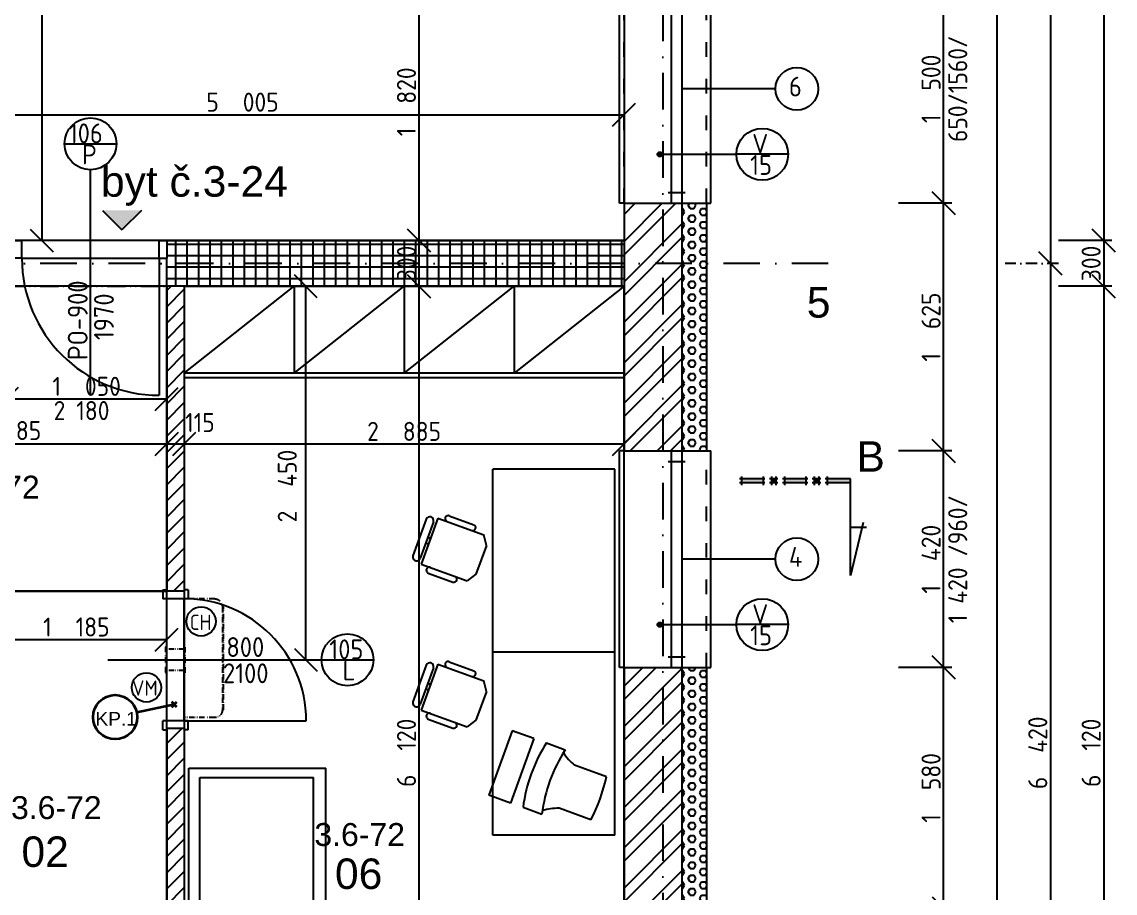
# Model space of a CAD drawing. Extents: x 4511820 to 5180432, y -1526536 to -944957.
# Drawn here: x 5036591 to 5043762, y -1147255 to -1141540 of the extents above; entities that cross this region are included whole.
import ezdxf

# ---------------------------------------------------------------- set-up
doc = ezdxf.new("R2010")
doc.units = 0
doc.header["$MEASUREMENT"] = 0
for name, pattern in [('ACAD_ISO03W100', [30, 12, -18]), ('ACAD_ISO07W100', [3.5, 0.5, -3]), ('ACAD_ISO12W100', [22, 12, -3, 0.5, -3, 0.5, -3]), ('BODKOCIARKOVANA_3', [5.6, 3, -1.3, 0, -1.3])]:
    doc.linetypes.add(name, pattern=pattern)
doc.layers.get('0').update_dxf_attribs({"linetype": 'CONTINUOUS'})
doc.layers.get('Defpoints').update_dxf_attribs({"color": 61, "linetype": 'CONTINUOUS'})
for name, color, linetype in [('DVERE', 45, 'CONTINUOUS'), ('KÓTY', 4, 'CONTINUOUS'), ('MÚRY', 1, 'CONTINUOUS'), ('OKNÁ', 143, 'CONTINUOUS'), ('osi', 253, 'CONTINUOUS'), ('Plochy', 41, 'CONTINUOUS'), ('POPIS', 7, 'CONTINUOUS'), ('TENKÁ', 7, 'CONTINUOUS'), ('ZARIADENIE', 47, 'CONTINUOUS'), ('ZZ-chladenie', 133, 'CONTINUOUS'), ('zz-vetr', 52, 'CONTINUOUS'), ('ŠRAFY', 82, 'CONTINUOUS')]:
    doc.layers.add(name, color=color, linetype=linetype)
doc.layers.add('preklady', color=74, linetype='CONTINUOUS', lineweight=35)
doc.styles.add('ARIAL', font='arial.ttf')
doc.styles.add('styl1', font='arial.ttf')
doc.styles.add('Style-Arial', font='arial.ttf')
doc.styles.add('STYLE1', font='isocp.shx')
doc.dimstyles.new('STANDARD-50', dxfattribs={"dimtxt": 125, "dimasz": 150, "dimexe": 10, "dimexo": 200, "dimgap": 20, "dimtad": 1, "dimdsep": 46, "dimlunit": 6, "dimtxsty": 'STYLE1', "dimblk1": 'OBLIQUE', "dimblk2": 'OBLIQUE', "dimsah": 1, "dimcen": 2.5, "dimse1": 1, "dimse2": 1, "dimadec": 0, "dimazin": 0, "dimtfac": 1, "dimtmove": 1, "dimatfit": 3, "dimldrblk": 'OBLIQUE', "dimfxl": 1, "dimtolj": 1, "dimtzin": 0, "dimarcsym": 0})
pattern_1 = [(45, (515270.5, 303822), (-53.0330086, 53.0330086), [])]
pattern_2 = [(45, (584112, 91563.12), (-132.5825215, 132.5825215), []), (45, (584200.39, 91563.12), (-132.5825215, 132.5825215), [])]

# ---------------------------------------------------------------- blocks, each defined once
blk = doc.blocks.new('_OBLIQUE')
at = {"color": 0, "linetype": 'ByBlock'}
blk.add_line((-0.5, -0.5), (0.5, 0.5), dxfattribs=at)
blk = doc.blocks.new('*D12832')
at = {"layer": 'Defpoints', "color": 0}
for p in [(5040541, -1136854.2), (5040541, -1142974.2), (5043687.5, -1142974.2)]:
    blk.add_point(p, dxfattribs=at)
at = {"layer": 'KÓTY', "color": 0, "lineweight": -2}
blk.add_line((5043687.5, -1136854.2), (5043687.5, -1142974.2), dxfattribs=at)
at = {"layer": 'KÓTY', "color": 0, "linetype": 'ByBlock', "lineweight": -2, "xscale": 150, "yscale": 150, "zscale": 150}
for p, rotation in [((5043687.5, -1136854.2), 90), ((5043687.5, -1142974.2), 270)]:
    blk.add_blockref('_OBLIQUE', p, dxfattribs=dict(at, rotation=rotation))
at = {"layer": 'KÓTY', "color": 0, "insert": (5043605, -1139914.2), "char_height": 125, "attachment_point": 5, "rotation": 90, "style": 'STYLE1'}
blk.add_mtext('\\A1;6ﾠ120', dxfattribs=at)
blk = doc.blocks.new('*D12835')
at = {"layer": 'Defpoints', "color": 0}
for p in [(5041881, -1136729.2), (5041881, -1143124.2), (5043337.5, -1143124.2)]:
    blk.add_point(p, dxfattribs=at)
at = {"layer": 'KÓTY', "color": 0, "lineweight": -2}
blk.add_line((5043337.5, -1136729.2), (5043337.5, -1143124.2), dxfattribs=at)
at = {"layer": 'KÓTY', "color": 0, "linetype": 'ByBlock', "lineweight": -2, "xscale": 150, "yscale": 150, "zscale": 150}
for p, rotation in [((5043337.5, -1136729.2), 90), ((5043337.5, -1143124.2), 270)]:
    blk.add_blockref('_OBLIQUE', p, dxfattribs=dict(at, rotation=rotation))
at = {"layer": 'KÓTY', "color": 0, "insert": (5043255, -1139926.7), "char_height": 125, "attachment_point": 5, "rotation": 90, "style": 'STYLE1'}
blk.add_mtext('\\A1;6ﾠ395', dxfattribs=at)
blk = doc.blocks.new('*D12836')
at = {"layer": 'Defpoints', "color": 0}
for p in [(5041881, -1143124.2), (5041881, -1149544.2), (5043337.5, -1149544.2)]:
    blk.add_point(p, dxfattribs=at)
at = {"layer": 'KÓTY', "color": 0, "lineweight": -2}
blk.add_line((5043337.5, -1143124.2), (5043337.5, -1149544.2), dxfattribs=at)
at = {"layer": 'KÓTY', "color": 0, "linetype": 'ByBlock', "lineweight": -2, "xscale": 150, "yscale": 150, "zscale": 150}
for p, rotation in [((5043337.5, -1143124.2), 90), ((5043337.5, -1149544.2), 270)]:
    blk.add_blockref('_OBLIQUE', p, dxfattribs=dict(at, rotation=rotation))
at = {"layer": 'KÓTY', "color": 0, "insert": (5043255, -1146334.2), "char_height": 125, "attachment_point": 5, "rotation": 90, "style": 'STYLE1'}
blk.add_mtext('\\A1;6ﾠ420', dxfattribs=at)
blk = doc.blocks.new('*D12841')
at = {"layer": 'Defpoints', "color": 0}
for p in [(5040921, -1136604.2), (5040921, -1169449.2), (5042987.5, -1169449.2)]:
    blk.add_point(p, dxfattribs=at)
at = {"layer": 'KÓTY', "color": 0, "lineweight": -2}
blk.add_line((5042987.5, -1136604.2), (5042987.5, -1169449.2), dxfattribs=at)
at = {"layer": 'KÓTY', "color": 0, "linetype": 'ByBlock', "lineweight": -2, "xscale": 150, "yscale": 150, "zscale": 150}
for p, rotation in [((5042987.5, -1136604.2), 90), ((5042987.5, -1169449.2), 270)]:
    blk.add_blockref('_OBLIQUE', p, dxfattribs=dict(at, rotation=rotation))
at = {"layer": 'KÓTY', "color": 0, "insert": (5042905, -1153026.7), "char_height": 125, "attachment_point": 5, "rotation": 90, "style": 'STYLE1'}
blk.add_mtext('\\A1;32ﾠ845', dxfattribs=at)
blk = doc.blocks.new('*D12854')
at = {"layer": 'Defpoints', "color": 0}
for p in [(5040921, -1145774.2), (5042637.5, -1145774.2), (5040921, -1147354.2)]:
    blk.add_point(p, dxfattribs=at)
at = {"layer": 'KÓTY', "color": 0, "lineweight": -2}
blk.add_line((5042637.5, -1147354.2), (5042637.5, -1145774.2), dxfattribs=at)
at = {"layer": 'KÓTY', "color": 0, "linetype": 'ByBlock', "lineweight": -2, "xscale": 150, "yscale": 150, "zscale": 150}
for p, rotation in [((5042637.5, -1145774.2), 90), ((5042637.5, -1147354.2), 270)]:
    blk.add_blockref('_OBLIQUE', p, dxfattribs=dict(at, rotation=rotation))
at = {"layer": 'KÓTY', "color": 0, "insert": (5042555, -1146564.2), "char_height": 125, "attachment_point": 5, "rotation": 90, "style": 'STYLE1'}
blk.add_mtext('\\A1;1ﾠ580', dxfattribs=at)
blk = doc.blocks.new('*D12855')
at = {"layer": 'Defpoints', "color": 0}
for p in [(5040921, -1144354.2), (5042637.5, -1144354.2), (5040921, -1145774.2)]:
    blk.add_point(p, dxfattribs=at)
at = {"layer": 'KÓTY', "color": 0, "lineweight": -2}
blk.add_line((5042637.5, -1145774.2), (5042637.5, -1144354.2), dxfattribs=at)
at = {"layer": 'KÓTY', "color": 0, "linetype": 'ByBlock', "lineweight": -2, "xscale": 150, "yscale": 150, "zscale": 150}
for p, rotation in [((5042637.5, -1144354.2), 90), ((5042637.5, -1145774.2), 270)]:
    blk.add_blockref('_OBLIQUE', p, dxfattribs=dict(at, rotation=rotation))
at = {"layer": 'KÓTY', "color": 0, "insert": (5042555, -1145064.2), "char_height": 125, "attachment_point": 5, "rotation": 90, "style": 'STYLE1'}
blk.add_mtext('\\A1;1ﾠ420', dxfattribs=at)
blk = doc.blocks.new('*D12856')
at = {"layer": 'Defpoints', "color": 0}
for p in [(5040921, -1142729.2), (5042637.5, -1142729.2), (5040921, -1144354.2)]:
    blk.add_point(p, dxfattribs=at)
at = {"layer": 'KÓTY', "color": 0, "lineweight": -2}
blk.add_line((5042637.5, -1144354.2), (5042637.5, -1142729.2), dxfattribs=at)
at = {"layer": 'KÓTY', "color": 0, "linetype": 'ByBlock', "lineweight": -2, "xscale": 150, "yscale": 150, "zscale": 150}
for p, rotation in [((5042637.5, -1142729.2), 90), ((5042637.5, -1144354.2), 270)]:
    blk.add_blockref('_OBLIQUE', p, dxfattribs=dict(at, rotation=rotation))
at = {"layer": 'KÓTY', "color": 0, "insert": (5042555, -1143541.7), "char_height": 125, "attachment_point": 5, "rotation": 90, "style": 'STYLE1'}
blk.add_mtext('\\A1;1ﾠ625', dxfattribs=at)
blk = doc.blocks.new('*D12857')
at = {"layer": 'Defpoints', "color": 0}
for p in [(5040921, -1141229.2), (5042637.5, -1141229.2), (5040921, -1142729.2)]:
    blk.add_point(p, dxfattribs=at)
at = {"layer": 'KÓTY', "color": 0, "lineweight": -2}
blk.add_line((5042637.5, -1142729.2), (5042637.5, -1141229.2), dxfattribs=at)
at = {"layer": 'KÓTY', "color": 0, "linetype": 'ByBlock', "lineweight": -2, "xscale": 150, "yscale": 150, "zscale": 150}
for p, rotation in [((5042637.5, -1141229.2), 90), ((5042637.5, -1142729.2), 270)]:
    blk.add_blockref('_OBLIQUE', p, dxfattribs=dict(at, rotation=rotation))
at = {"layer": 'KÓTY', "color": 0, "insert": (5042555, -1141979.2), "char_height": 125, "attachment_point": 5, "rotation": 90, "style": 'STYLE1'}
blk.add_mtext('\\A1;1ﾠ500', dxfattribs=at)
blk = doc.blocks.new('*D12863')
at = {"layer": 'Defpoints', "color": 0}
for p in [(5040541, -1142974.2), (5040541, -1143274.2), (5043687.5, -1143274.2)]:
    blk.add_point(p, dxfattribs=at)
at = {"layer": 'KÓTY', "color": 0, "lineweight": -2}
blk.add_line((5043687.5, -1142974.2), (5043687.5, -1143274.2), dxfattribs=at)
at = {"layer": 'KÓTY', "color": 0, "linetype": 'ByBlock', "lineweight": -2, "xscale": 150, "yscale": 150, "zscale": 150}
for p, rotation in [((5043687.5, -1142974.2), 90), ((5043687.5, -1143274.2), 270)]:
    blk.add_blockref('_OBLIQUE', p, dxfattribs=dict(at, rotation=rotation))
at = {"layer": 'KÓTY', "color": 0, "insert": (5043605, -1143124.2), "char_height": 125, "attachment_point": 5, "rotation": 90, "style": 'STYLE1'}
blk.add_mtext('\\A1;300', dxfattribs=at)
blk = doc.blocks.new('*D12864')
at = {"layer": 'Defpoints', "color": 0}
for p in [(5040541, -1143274.2), (5040541, -1149394.2), (5043687.5, -1149394.2)]:
    blk.add_point(p, dxfattribs=at)
at = {"layer": 'KÓTY', "color": 0, "lineweight": -2}
blk.add_line((5043687.5, -1143274.2), (5043687.5, -1149394.2), dxfattribs=at)
at = {"layer": 'KÓTY', "color": 0, "linetype": 'ByBlock', "lineweight": -2, "xscale": 150, "yscale": 150, "zscale": 150}
for p, rotation in [((5043687.5, -1143274.2), 90), ((5043687.5, -1149394.2), 270)]:
    blk.add_blockref('_OBLIQUE', p, dxfattribs=dict(at, rotation=rotation))
at = {"layer": 'KÓTY', "color": 0, "insert": (5043605, -1146334.2), "char_height": 125, "attachment_point": 5, "rotation": 90, "style": 'STYLE1'}
blk.add_mtext('\\A1;6ﾠ120', dxfattribs=at)
blk = doc.blocks.new('JEDNOPOSTEL BEZ STOL')
at = {"layer": 'ZARIADENIE', "ltscale": 0.25}
for p, q in [((4459678.1, -1322230.2), (4457678.1, -1322230.2)), ((4457678.1, -1323130.2), (4457678.1, -1322230.2)), ((4459678.1, -1322230.2), (4459678.1, -1323130.2)), ((4459678.1, -1323130.2), (4457678.1, -1323130.2))]:
    blk.add_line(p, q, dxfattribs=at)
at = {"layer": 'ZARIADENIE', "color": 76, "ltscale": 0.25}
for p, q in [((4458999.7, -1322311.3), (4457739.6, -1322311.3)), ((4457739.6, -1323056.9), (4457739.6, -1322311.3)), ((4459149.7, -1322461.3), (4458999.7, -1322311.3)), ((4458999.7, -1322461.3), (4458999.7, -1322311.3)), ((4459601.7, -1322311.3), (4459232.3, -1322311.3)), ((4459232.3, -1323056.9), (4459232.3, -1322311.3)), ((4459601.7, -1323056.9), (4459601.7, -1322311.3)), ((4459149.7, -1322461.3), (4458999.7, -1322461.3)), ((4459149.7, -1323056.9), (4459149.7, -1322461.3)), ((4459149.7, -1323056.9), (4457739.6, -1323056.9)), ((4459601.7, -1323056.9), (4459232.3, -1323056.9))]:
    blk.add_line(p, q, dxfattribs=at)
blk = doc.blocks.new('*D19044')
at = {"layer": 'Defpoints', "color": 0}
for p in [(5039098.5, -1143274.2), (5039196.2, -1143274.2), (5039196.2, -1149394.2)]:
    blk.add_point(p, dxfattribs=at)
at = {"layer": 'KÓTY', "color": 0, "lineweight": -2}
blk.add_line((5039196.2, -1149394.2), (5039196.2, -1143274.2), dxfattribs=at)
at = {"layer": 'KÓTY', "color": 0, "linetype": 'ByBlock', "lineweight": -2, "xscale": 150, "yscale": 150, "zscale": 150}
for p, rotation in [((5039196.2, -1143274.2), 90), ((5039196.2, -1149394.2), 270)]:
    blk.add_blockref('_OBLIQUE', p, dxfattribs=dict(at, rotation=rotation))
at = {"layer": 'KÓTY', "color": 0, "insert": (5039113.6, -1146334.2), "char_height": 125, "attachment_point": 5, "rotation": 90, "style": 'STYLE1'}
blk.add_mtext('\\A1;6ﾠ120', dxfattribs=at)
blk = doc.blocks.new('*D19045')
at = {"layer": 'Defpoints', "color": 0}
for p in [(5039098.5, -1142974.2), (5039196.2, -1142974.2), (5039098.5, -1143274.2)]:
    blk.add_point(p, dxfattribs=at)
at = {"layer": 'KÓTY', "color": 0, "lineweight": -2}
blk.add_line((5039196.2, -1143274.2), (5039196.2, -1142974.2), dxfattribs=at)
at = {"layer": 'KÓTY', "color": 0, "linetype": 'ByBlock', "lineweight": -2, "xscale": 150, "yscale": 150, "zscale": 150}
for p, rotation in [((5039196.2, -1142974.2), 90), ((5039196.2, -1143274.2), 270)]:
    blk.add_blockref('_OBLIQUE', p, dxfattribs=dict(at, rotation=rotation))
at = {"layer": 'KÓTY', "color": 0, "insert": (5039113.7, -1143124.2), "char_height": 125, "attachment_point": 5, "rotation": 90, "style": 'STYLE1'}
blk.add_mtext('\\A1;300', dxfattribs=at)
blk = doc.blocks.new('*D19046')
at = {"layer": 'Defpoints', "color": 0}
for p in [(5039196.2, -1141154.2), (5039196.2, -1141154.2), (5039098.5, -1142974.2)]:
    blk.add_point(p, dxfattribs=at)
at = {"layer": 'KÓTY', "color": 0, "lineweight": -2}
blk.add_line((5039196.2, -1142974.2), (5039196.2, -1141154.2), dxfattribs=at)
at = {"layer": 'KÓTY', "color": 0, "linetype": 'ByBlock', "lineweight": -2, "xscale": 150, "yscale": 150, "zscale": 150}
for p, rotation in [((5039196.2, -1141154.2), 90), ((5039196.2, -1142974.2), 270)]:
    blk.add_blockref('_OBLIQUE', p, dxfattribs=dict(at, rotation=rotation))
at = {"layer": 'KÓTY', "color": 0, "insert": (5039113.6, -1142064.2), "char_height": 125, "attachment_point": 5, "rotation": 90, "style": 'STYLE1'}
blk.add_mtext('\\A1;1ﾠ820', dxfattribs=at)
blk = doc.blocks.new('*D19177')
at = {"layer": 'Defpoints', "color": 0}
for p in [(5038348.8, -1143274.2), (5038454, -1143274.2), (5038348.8, -1145724.2)]:
    blk.add_point(p, dxfattribs=at)
at = {"layer": 'KÓTY', "color": 0, "lineweight": -2}
blk.add_line((5038454, -1145724.2), (5038454, -1143274.2), dxfattribs=at)
at = {"layer": 'KÓTY', "color": 0, "linetype": 'ByBlock', "lineweight": -2, "xscale": 150, "yscale": 150, "zscale": 150}
for p, rotation in [((5038454, -1143274.2), 90), ((5038454, -1145724.2), 270)]:
    blk.add_blockref('_OBLIQUE', p, dxfattribs=dict(at, rotation=rotation))
at = {"layer": 'KÓTY', "color": 0, "insert": (5038332, -1144584.5), "char_height": 125, "attachment_point": 5, "rotation": 90, "style": 'STYLE1'}
blk.add_mtext('\\A1;2ﾠ450', dxfattribs=at)
blk = doc.blocks.new('*D19193')
at = {"layer": 'Defpoints', "color": 0}
for p in [(5036491, -1143233.2), (5037541, -1143233.2), (5037541, -1144013)]:
    blk.add_point(p, dxfattribs=at)
at = {"layer": 'KÓTY', "color": 0, "lineweight": -2}
blk.add_line((5036491, -1144013), (5037541, -1144013), dxfattribs=at)
at = {"layer": 'KÓTY', "color": 0, "linetype": 'ByBlock', "lineweight": -2, "xscale": 150, "yscale": 150, "zscale": 150, "rotation": 180}
blk.add_blockref('_OBLIQUE', (5036491, -1144013), dxfattribs=at)
at = {"layer": 'KÓTY', "color": 0, "linetype": 'ByBlock', "lineweight": -2, "xscale": 150, "yscale": 150, "zscale": 150}
blk.add_blockref('_OBLIQUE', (5037541, -1144013), dxfattribs=at)
at = {"layer": 'KÓTY', "color": 0, "insert": (5037016, -1143930.5), "char_height": 125, "attachment_point": 5, "style": 'STYLE1'}
blk.add_mtext('\\A1;1ﾠ050', dxfattribs=at)
blk = doc.blocks.new('*D19194')
at = {"layer": 'Defpoints', "color": 0}
for p in [(5035756, -1143274.2), (5037541, -1143274.2), (5037541, -1144308.5)]:
    blk.add_point(p, dxfattribs=at)
at = {"layer": 'KÓTY', "color": 0, "lineweight": -2}
blk.add_line((5035756, -1144308.5), (5037541, -1144308.5), dxfattribs=at)
at = {"layer": 'KÓTY', "color": 0, "linetype": 'ByBlock', "lineweight": -2, "xscale": 150, "yscale": 150, "zscale": 150, "rotation": 180}
blk.add_blockref('_OBLIQUE', (5035756, -1144308.5), dxfattribs=at)
at = {"layer": 'KÓTY', "color": 0, "linetype": 'ByBlock', "lineweight": -2, "xscale": 150, "yscale": 150, "zscale": 150}
blk.add_blockref('_OBLIQUE', (5037541, -1144308.5), dxfattribs=at)
at = {"layer": 'KÓTY', "color": 0, "insert": (5036489, -1144220.5), "char_height": 125, "attachment_point": 5, "style": 'STYLE1'}
blk.add_mtext('\\A1;1ﾠ785', dxfattribs=at)
blk = doc.blocks.new('*D19195')
at = {"layer": 'Defpoints', "color": 0}
for p in [(5037541, -1143274.2), (5037656, -1143274.2), (5037656, -1144308.5)]:
    blk.add_point(p, dxfattribs=at)
at = {"layer": 'KÓTY', "color": 0, "lineweight": -2}
blk.add_line((5037541, -1144308.5), (5037656, -1144308.5), dxfattribs=at)
at = {"layer": 'KÓTY', "color": 0, "linetype": 'ByBlock', "lineweight": -2, "xscale": 150, "yscale": 150, "zscale": 150, "rotation": 180}
blk.add_blockref('_OBLIQUE', (5037541, -1144308.5), dxfattribs=at)
at = {"layer": 'KÓTY', "color": 0, "linetype": 'ByBlock', "lineweight": -2, "xscale": 150, "yscale": 150, "zscale": 150}
blk.add_blockref('_OBLIQUE', (5037656, -1144308.5), dxfattribs=at)
at = {"layer": 'KÓTY', "color": 0, "insert": (5037759, -1144168), "char_height": 125, "attachment_point": 5, "style": 'STYLE1'}
blk.add_mtext('\\A1;115', dxfattribs=at)
blk = doc.blocks.new('*D19196')
at = {"layer": 'Defpoints', "color": 0}
for p in [(5037656, -1143274.2), (5040541, -1143274.2), (5040541, -1144308.5)]:
    blk.add_point(p, dxfattribs=at)
at = {"layer": 'KÓTY', "color": 0, "lineweight": -2}
blk.add_line((5037656, -1144308.5), (5040541, -1144308.5), dxfattribs=at)
at = {"layer": 'KÓTY', "color": 0, "linetype": 'ByBlock', "lineweight": -2, "xscale": 150, "yscale": 150, "zscale": 150, "rotation": 180}
blk.add_blockref('_OBLIQUE', (5037656, -1144308.5), dxfattribs=at)
at = {"layer": 'KÓTY', "color": 0, "linetype": 'ByBlock', "lineweight": -2, "xscale": 150, "yscale": 150, "zscale": 150}
blk.add_blockref('_OBLIQUE', (5040541, -1144308.5), dxfattribs=at)
at = {"layer": 'KÓTY', "color": 0, "insert": (5039098.5, -1144226), "char_height": 125, "attachment_point": 5, "style": 'STYLE1'}
blk.add_mtext('\\A1;2ﾠ885', dxfattribs=at)
blk = doc.blocks.new('*D19205')
at = {"layer": 'Defpoints', "color": 0}
for p in [(5036356, -1145159.2), (5037541, -1145159.2), (5037541, -1145591.5)]:
    blk.add_point(p, dxfattribs=at)
at = {"layer": 'KÓTY', "color": 0, "lineweight": -2}
blk.add_line((5036356, -1145591.5), (5037541, -1145591.5), dxfattribs=at)
at = {"layer": 'KÓTY', "color": 0, "linetype": 'ByBlock', "lineweight": -2, "xscale": 150, "yscale": 150, "zscale": 150, "rotation": 180}
blk.add_blockref('_OBLIQUE', (5036356, -1145591.5), dxfattribs=at)
at = {"layer": 'KÓTY', "color": 0, "linetype": 'ByBlock', "lineweight": -2, "xscale": 150, "yscale": 150, "zscale": 150}
blk.add_blockref('_OBLIQUE', (5037541, -1145591.5), dxfattribs=at)
at = {"layer": 'KÓTY', "color": 0, "insert": (5036948.5, -1145509), "char_height": 125, "attachment_point": 5, "style": 'STYLE1'}
blk.add_mtext('\\A1;1ﾠ185', dxfattribs=at)
blk = doc.blocks.new('*D19214')
at = {"layer": 'Defpoints', "color": 0}
for p in [(5035536, -1142149), (5040541, -1142149), (5040541, -1142149)]:
    blk.add_point(p, dxfattribs=at)
at = {"layer": 'KÓTY', "color": 0, "lineweight": -2}
blk.add_line((5035536, -1142149), (5040541, -1142149), dxfattribs=at)
at = {"layer": 'KÓTY', "color": 0, "linetype": 'ByBlock', "lineweight": -2, "xscale": 150, "yscale": 150, "zscale": 150, "rotation": 180}
blk.add_blockref('_OBLIQUE', (5035536, -1142149), dxfattribs=at)
at = {"layer": 'KÓTY', "color": 0, "linetype": 'ByBlock', "lineweight": -2, "xscale": 150, "yscale": 150, "zscale": 150}
blk.add_blockref('_OBLIQUE', (5040541, -1142149), dxfattribs=at)
at = {"layer": 'KÓTY', "color": 0, "insert": (5038038.5, -1142066.5), "char_height": 125, "attachment_point": 5, "style": 'STYLE1'}
blk.add_mtext('\\A1;5ﾠ005', dxfattribs=at)
blk = doc.blocks.new('*D19215')
at = {"layer": 'Defpoints', "color": 0}
for p in [(5037041, -1136554.2), (5036721, -1142974.2), (5037016, -1142974.2)]:
    blk.add_point(p, dxfattribs=at)
at = {"layer": 'KÓTY', "color": 0, "lineweight": -2}
blk.add_line((5036721, -1136554.2), (5036721, -1142974.2), dxfattribs=at)
at = {"layer": 'KÓTY', "color": 0, "linetype": 'ByBlock', "lineweight": -2, "xscale": 150, "yscale": 150, "zscale": 150}
for p, rotation in [((5036721, -1136554.2), 90), ((5036721, -1142974.2), 270)]:
    blk.add_blockref('_OBLIQUE', p, dxfattribs=dict(at, rotation=rotation))
at = {"layer": 'KÓTY', "color": 0, "insert": (5036617.5, -1140154), "char_height": 125, "attachment_point": 5, "rotation": 90, "style": 'STYLE1'}
blk.add_mtext('\\A1;6ﾠ420', dxfattribs=at)
blk = doc.blocks.new('chlj3')
at = {"layer": 'ZZ-chladenie', "linetype": 'ACAD_ISO12W100', "ltscale": 3}
for p, q in [((5005195.8, -1151691.8), (5005395.8, -1151691.8)), ((5005195.8, -1152470.8), (5005395.8, -1152470.8))]:
    blk.add_line(p, q, dxfattribs=at)
blk.add_lwpolyline([(5005145.8, -1152419.2), (5005138.4, -1152419.2), (5005138.4, -1151744.5), (5005145.8, -1151744.5)], close=True, dxfattribs=at)
for centre, start, end in [((5005195.8, -1151741.8), 90, 180), ((5005195.8, -1152420.8), 180, 270)]:
    blk.add_arc(centre, 50, start, end, dxfattribs=at)

msp = doc.modelspace()

# ---------------------------------------------------------------- hatches: boundary and pattern name
at = {"layer": 'TENKÁ'}
h = msp.add_hatch(color=256, dxfattribs=at)
h.dxf.hatch_style = 1
h.paths.add_polyline_path([(5040790.327, -1142408.457, 2.41421356), (5040775.327, -1142423.457, 0.41421356)])
h = msp.add_hatch(color=256, dxfattribs=at)
h.dxf.hatch_style = 1
h.paths.add_polyline_path([(5037375.91, -1142776.281), (5037119.09, -1142776.281), (5037247.5, -1142904.691)])
h = msp.add_hatch(color=256, dxfattribs=at)
h.dxf.hatch_style = 1
h.paths.add_polyline_path([(5041452.625, -1144563.625), (5041452.625, -1144537.75), (5041311.5, -1144537.75), (5041311.5, -1144563.625)])
h = msp.add_hatch(color=256, dxfattribs=at)
h.dxf.hatch_style = 1
h.paths.add_polyline_path([(5041537.75, -1144563.625), (5041537.75, -1144537.75), (5041507.5, -1144537.75), (5041507.5, -1144563.625)])
h = msp.add_hatch(color=256, dxfattribs=at)
h.dxf.hatch_style = 1
h.paths.add_polyline_path([(5041592.625, -1144563.625), (5041733.75, -1144563.625), (5041733.75, -1144537.75), (5041592.625, -1144537.75)])
h = msp.add_hatch(color=256, dxfattribs=at)
h.dxf.hatch_style = 1
h.paths.add_polyline_path([(5041818.875, -1144563.625), (5041818.875, -1144537.75), (5041788.625, -1144537.75), (5041788.625, -1144563.625)])
h = msp.add_hatch(color=256, dxfattribs=at)
h.dxf.hatch_style = 1
h.paths.add_polyline_path([(5041873.75, -1144563.625), (5042027.375, -1144563.625), (5042027.375, -1144537.75), (5041873.75, -1144537.75)])
h = msp.add_hatch(color=256, dxfattribs=at)
h.dxf.hatch_style = 1
h.paths.add_polyline_path([(5040790.327, -1145493.457, 2.41421356), (5040775.327, -1145508.457, 0.41421356)])
at = {"layer": 'ŠRAFY'}
h = msp.add_hatch(dxfattribs=at)
h.set_pattern_fill('ANSI32', color=256, scale=500)
h.set_pattern_definition(pattern_2)
h.paths.add_polyline_path([(5040851, -1142729.191), (5040541, -1142729.191), (5040541, -1142974.191), (5040541, -1143274.191), (5040541, -1144354.191), (5040851, -1144354.191), (5040921, -1144354.191), (5040921, -1143254.191), (5040921, -1142729.191)])
h = msp.add_hatch(dxfattribs=at)
h.set_pattern_fill('HEX', color=256, scale=200)
h.paths.add_polyline_path([(5040921, -1142729.191), (5040921, -1143254.191), (5040921, -1144354.191), (5041081, -1144354.191), (5041081, -1143254.191), (5041081, -1142729.191)])
at = {"layer": 'ŠRAFY', "ltscale": 0.25}
h = msp.add_hatch(dxfattribs=at)
h.set_pattern_fill('ANSI37', color=256, scale=600, angle=45)
h.set_pattern_definition([(90, (-3307273.674, 668852.734), (-75, 1e-14), []), (180, (-3307273.674, 668852.734), (-1e-14, -75), [])])
h.paths.add_polyline_path([(5037541, -1143089.191), (5037541, -1143274.191), (5037656, -1143274.191), (5040541, -1143274.191), (5040541, -1142974.191), (5037541, -1142974.191)])
h = msp.add_hatch(dxfattribs=at)
h.set_pattern_fill('ANSI31', color=256, scale=600, style=0)
h.set_pattern_definition(pattern_1)
h.paths.add_polyline_path([(5037541, -1145274.191), (5037656, -1145274.191), (5037656, -1143274.191), (5037541, -1143274.191)])
at = {"layer": 'ŠRAFY'}
h = msp.add_hatch(dxfattribs=at)
h.set_pattern_fill('ANSI32', color=256, scale=500)
h.set_pattern_definition(pattern_2)
h.paths.add_polyline_path([(5040851, -1147354.191), (5040921, -1147354.191), (5040921, -1145774.191), (5040851, -1145774.191), (5040541, -1145774.191), (5040541, -1147354.191)])
h = msp.add_hatch(dxfattribs=at)
h.set_pattern_fill('HEX', color=256, scale=200)
h.paths.add_polyline_path([(5041081, -1147354.191), (5041081, -1145774.191), (5040921, -1145774.191), (5040921, -1147354.191)])
at = {"layer": 'ŠRAFY', "ltscale": 0.25}
h = msp.add_hatch(dxfattribs=at)
h.set_pattern_fill('ANSI31', color=256, scale=600, style=0)
h.set_pattern_definition(pattern_1)
h.paths.add_polyline_path([(5037656, -1149394.191), (5037656, -1146184.191), (5037656, -1146174.191), (5037541, -1146174.191), (5037541, -1146184.191), (5037541, -1149394.191)])

# ---------------------------------------------------------------- linework, layer by layer
at = {"layer": 'DVERE', "ltscale": 0.25}
for p, q in [((5036871, -1142339.691), (5037211, -1142339.691)), ((5037041, -1143989.191), (5037041, -1142509.691)), ((5037516, -1145264.191), (5037516, -1145324.191)), ((5037516, -1145264.191), (5037541, -1145264.191)), ((5037681, -1145264.191), (5037656, -1145264.191)), ((5037681, -1145264.191), (5037681, -1145324.191)), ((5037681, -1145324.191), (5037516, -1145324.191)), ((5037541, -1146124.191), (5037541, -1145324.191)), ((5037656, -1146124.191), (5037656, -1145324.191)), ((5037154.172, -1145724.191), (5038556.828, -1145724.191)), ((5038556.828, -1145724.191), (5038896.828, -1145724.191)), ((5037516, -1146184.191), (5037516, -1146124.191)), ((5037681, -1146124.191), (5037516, -1146124.191)), ((5037656, -1146124.191), (5038456, -1146124.191)), ((5037681, -1146184.191), (5037681, -1146124.191)), ((5037516, -1146184.191), (5037541, -1146184.191)), ((5037681, -1146184.191), (5037656, -1146184.191))]:
    msp.add_line(p, q, dxfattribs=at)
at = {"layer": 'DVERE'}
for p, q in [((5037491, -1142974.191), (5036591, -1142974.191)), ((5036591, -1143089.191), (5037491, -1143089.191)), ((5037491, -1143089.191), (5037491, -1143989.191))]:
    msp.add_line(p, q, dxfattribs=at)
at = {"layer": 'DVERE', "ltscale": 0.25}
for centre in [(5037041, -1142339.691), (5038726.828, -1145724.191)]:
    msp.add_circle(centre, 170, dxfattribs=at)
at = {"layer": 'DVERE'}
msp.add_arc((5037491, -1143089.191), 900, 180, 270, dxfattribs=at)
at = {"layer": 'DVERE', "ltscale": 0.25}
msp.add_arc((5037656, -1146124.191), 800, 0, 90, dxfattribs=at)
at = {"layer": 'KÓTY', "ltscale": 0.25}
for p, q in [((5042690.903, -1142729.191), (5042340.903, -1142729.191)), ((5043740.903, -1142974.191), (5043390.903, -1142974.191)), ((5043740.903, -1143274.191), (5043390.903, -1143274.191)), ((5042690.903, -1144354.191), (5042340.903, -1144354.191)), ((5042690.903, -1145774.191), (5042340.903, -1145774.191))]:
    msp.add_line(p, q, dxfattribs=at)
at = {"layer": 'KÓTY', "linetype": 'BODKOCIARKOVANA_3', "ltscale": 25}
msp.add_line((5043390.903, -1143124.191), (5043040.903, -1143124.191), dxfattribs=at)
at = {"layer": 'MÚRY'}
for p, q in [((5040541, -1142729.191), (5040541, -1142974.191)), ((5040541, -1142729.191), (5041081, -1142729.191)), ((5041081, -1142729.191), (5041081, -1144354.191)), ((5036466, -1142974.191), (5036591, -1142974.191)), ((5036591, -1143089.191), (5036591, -1142974.191)), ((5037491, -1142974.191), (5040541, -1142974.191)), ((5037491, -1143089.191), (5037491, -1142974.191)), ((5036591, -1143089.191), (5036491, -1143089.191)), ((5037491, -1143089.191), (5037541, -1143089.191)), ((5037541, -1143274.191), (5037541, -1143089.191)), ((5037541, -1143274.191), (5037541, -1145274.191)), ((5037656, -1143274.191), (5040541, -1143274.191)), ((5037656, -1143274.191), (5037656, -1145274.191)), ((5040541, -1143274.191), (5040541, -1144354.191)), ((5040541, -1143274.191), (5040541, -1144354.191)), ((5041081, -1143254.191), (5041081, -1144354.191)), ((5041081, -1143254.191), (5041081, -1144354.191)), ((5040541, -1144354.191), (5041081, -1144354.191)), ((5040541, -1145774.191), (5040541, -1147354.191)), ((5040541, -1145774.191), (5041081, -1145774.191)), ((5041081, -1145774.191), (5041081, -1147354.191)), ((5041081, -1145774.191), (5041081, -1147354.191)), ((5037541, -1146174.191), (5037541, -1149394.191)), ((5037656, -1146174.191), (5037656, -1149394.191))]:
    msp.add_line(p, q, dxfattribs=at)
at = {"layer": 'MÚRY', "ltscale": 0.25}
for p, q in [((5037656, -1145274.191), (5037541, -1145274.191)), ((5037656, -1146174.191), (5037541, -1146174.191))]:
    msp.add_line(p, q, dxfattribs=at)
at = {"layer": 'OKNÁ', "ltscale": 0.25}
for p, q in [((5040851, -1141229.191), (5040851, -1142729.191)), ((5040921, -1141229.191), (5040921, -1142729.191)), ((5041534.854, -1141979.191), (5040921, -1141979.191)), ((5040831, -1142659.191), (5040941, -1142659.191)), ((5040831, -1142659.191), (5040941, -1142659.191)), ((5040851, -1144354.191), (5040851, -1145774.191)), ((5040921, -1144354.191), (5040921, -1145774.191)), ((5040831, -1144424.191), (5040941, -1144424.191)), ((5040831, -1144424.191), (5040941, -1144424.191)), ((5041534.854, -1145064.191), (5040921, -1145064.191)), ((5040831, -1145704.191), (5040941, -1145704.191)), ((5040831, -1145704.191), (5040941, -1145704.191))]:
    msp.add_line(p, q, dxfattribs=at)
for centre in [(5041674.854, -1141979.191), (5041674.854, -1145064.191)]:
    msp.add_circle(centre, 140, dxfattribs=at)
at = {"layer": 'osi', "linetype": 'BODKOCIARKOVANA_3', "ltscale": 80}
for p, q in [((5040796, -1134257), (5040796, -1171774.191)), ((5041881, -1143124.191), (4978211, -1143124.191))]:
    msp.add_line(p, q, dxfattribs=at)
at = {"layer": 'Plochy'}
for points in [[(5035536, -1142624.191), (5035536, -1136554.191), (5037041, -1136554.191), (5037041, -1136854.191), (5037481, -1136854.191), (5037481, -1139154.191), (5037291, -1139154.191), (5037291, -1139354.191), (5038591, -1139354.191), (5038591, -1141154.191), (5040541, -1141154.191), (5040541, -1142974.191), (5036466, -1142974.191), (5036466, -1142624.191)], [(5037541, -1143274.191), (5035756, -1143274.191), (5035756, -1145159.191), (5036356, -1145159.191), (5036356, -1145274.191), (5037541, -1145274.191)], [(5040541, -1143274.191), (5037656, -1143274.191), (5037656, -1149394.191), (5040541, -1149394.191)], [(5037541, -1145274.191), (5035731, -1145274.191), (5035731, -1146254.191), (5036356, -1146254.191), (5036356, -1146369.191), (5035341, -1146369.191), (5035341, -1147394.191), (5036356, -1147394.191), (5036356, -1149394.191), (5037541, -1149394.191)]]:
    msp.add_lwpolyline(points, close=True, dxfattribs=at)
at = {"layer": 'preklady'}
for p, q in [((5037575.382, -1146034.116), (5037608.616, -1146000.882)), ((5037608.617, -1146034.117), (5037575.383, -1146000.883)), ((5037591.999, -1146017.499), (5037344.598, -1146069.853))]:
    msp.add_line(p, q, dxfattribs=at)
at = {"layer": 'preklady', "ltscale": 0.25}
msp.add_circle((5037202.739, -1146099.872), 145, dxfattribs=at)
at = {"layer": 'TENKÁ', "ltscale": 0.25}
for p, q in [((5040511, -1142729.191), (5040511, -1141229.191)), ((5041111, -1142729.191), (5041111, -1141229.191)), ((5040775.327, -1142408.457), (5041277.729, -1142408.457)), ((5041617.729, -1142408.457), (5041277.729, -1142408.457)), ((5040541, -1142729.191), (5040511, -1142729.191)), ((5041081, -1142729.191), (5041111, -1142729.191)), ((5040511, -1145774.191), (5040511, -1144354.191)), ((5040541, -1144354.191), (5040511, -1144354.191)), ((5041081, -1144354.191), (5041111, -1144354.191)), ((5041111, -1145774.191), (5041111, -1144354.191)), ((5040775.327, -1145493.457), (5041277.729, -1145493.457)), ((5041617.729, -1145493.457), (5041277.729, -1145493.457)), ((5040541, -1145774.191), (5040511, -1145774.191)), ((5041081, -1145774.191), (5041111, -1145774.191))]:
    msp.add_line(p, q, dxfattribs=at)
at = {"layer": 'TENKÁ', "linetype": 'ACAD_ISO03W100', "ltscale": 8}
for p, q in [((5040541, -1142729.191), (5040541, -1141229.191)), ((5041081, -1142729.191), (5041081, -1141229.191)), ((5040541, -1145774.191), (5040541, -1144354.191)), ((5041081, -1145774.191), (5041081, -1144354.191))]:
    msp.add_line(p, q, dxfattribs=at)
at = {"layer": 'TENKÁ'}
for p, q in [((5037119.09, -1142776.281), (5037247.5, -1142904.691)), ((5037375.91, -1142776.281), (5037247.5, -1142904.691)), ((5040921, -1142729.191), (5040921, -1144354.191)), ((5037541, -1142974.191), (5037541, -1143089.191)), ((5040541, -1142974.191), (5040541, -1143274.191)), ((5037656, -1143274.191), (5037541, -1143274.191)), ((5040921, -1143254.191), (5040921, -1144354.191)), ((5040921, -1143254.191), (5040921, -1144354.191)), ((5041465.125, -1144537.75), (5041299, -1144537.75)), ((5041465.125, -1144563.625), (5041299, -1144563.625)), ((5041311.5, -1144521.5), (5041311.5, -1144578.5)), ((5041452.625, -1144521.5), (5041452.625, -1144578.5)), ((5041550.25, -1144537.75), (5041495, -1144537.75)), ((5041550.25, -1144563.625), (5041495, -1144563.625)), ((5041507.5, -1144521.5), (5041507.5, -1144578.5)), ((5041537.75, -1144521.5), (5041537.75, -1144578.5)), ((5041746.25, -1144537.75), (5041580.125, -1144537.75)), ((5041746.25, -1144563.625), (5041580.125, -1144563.625)), ((5041592.625, -1144521.5), (5041592.625, -1144578.5)), ((5041733.75, -1144521.5), (5041733.75, -1144578.5)), ((5041831.375, -1144537.75), (5041776.125, -1144537.75)), ((5041831.375, -1144563.625), (5041776.125, -1144563.625)), ((5041788.625, -1144521.5), (5041788.625, -1144578.5)), ((5041818.875, -1144521.5), (5041818.875, -1144578.5)), ((5042027.375, -1144537.75), (5041861.25, -1144537.75)), ((5042027.375, -1144563.625), (5041861.25, -1144563.625)), ((5041873.75, -1144521.5), (5041873.75, -1144578.5)), ((5042027.375, -1145171.375), (5042027.375, -1144536.375)), ((5042110.5, -1144822.75), (5042027.375, -1145171.375)), ((5042027.375, -1144853.875), (5042130.625, -1144853.875)), ((5040921, -1145774.191), (5040921, -1147354.191)), ((5040921, -1145774.191), (5040921, -1147354.191))]:
    msp.add_line(p, q, dxfattribs=at)
at = {"layer": 'TENKÁ', "linetype": 'ACAD_ISO12W100', "ltscale": 10}
msp.add_line((5036491, -1143274.191), (5037541, -1143274.191), dxfattribs=at)
at = {"layer": 'TENKÁ', "linetype": 'ACAD_ISO07W100', "ltscale": 10}
msp.add_line((5036381, -1145274.191), (5037516, -1145274.191), dxfattribs=at)
at = {"layer": 'TENKÁ', "ltscale": 0.25}
for centre in [(5041447.729, -1142408.457), (5041447.729, -1145493.457)]:
    msp.add_circle(centre, 170, dxfattribs=at)
at = {"layer": 'TENKÁ'}
for centre in [(5040775.327, -1142408.457), (5040775.327, -1145493.457)]:
    msp.add_circle(centre, 15, dxfattribs=at)
at = {"layer": 'ZARIADENIE'}
for p, q in [((5037656, -1143844.191), (5038377.25, -1143274.191)), ((5038377.25, -1143274.191), (5038377.25, -1143844.191)), ((5038377.25, -1143844.191), (5039098.5, -1143274.191)), ((5039098.5, -1143274.191), (5039098.5, -1143844.191)), ((5039098.5, -1143844.191), (5039819.75, -1143274.191)), ((5039819.75, -1143274.191), (5039819.75, -1143844.191)), ((5040541, -1143274.191), (5039819.75, -1143844.191))]:
    msp.add_line(p, q, dxfattribs=at)
at = {"layer": 'ZARIADENIE', "ltscale": 0.25}
for p, q in [((5040541, -1143844.191), (5037656, -1143844.191)), ((5040541, -1143874.191), (5037656, -1143874.191))]:
    msp.add_line(p, q, dxfattribs=at)
at = {"layer": 'ZARIADENIE', "color": 45, "ltscale": 0.25}
for p, q in [((5040481, -1144474.191), (5039681, -1144474.191)), ((5039681, -1146874.191), (5039681, -1144474.191)), ((5040481, -1146874.191), (5040481, -1144474.191)), ((5040481, -1145674.191), (5039681, -1145674.191)), ((5040481, -1146874.191), (5039681, -1146874.191))]:
    msp.add_line(p, q, dxfattribs=at)
at = {"layer": 'ZARIADENIE', "color": 33, "ltscale": 0.25}
for p, q in [((5039393.867, -1144779.703), (5039554.827, -1144838.288)), ((5039243.464, -1144802.425), (5039156.449, -1145041.497)), ((5039290.448, -1144819.526), (5039203.433, -1145058.598)), ((5039320.458, -1144795.552), (5039211.012, -1145096.253)), ((5039320.458, -1144795.552), (5039621.16, -1144904.998)), ((5039253.781, -1144920.268), (5039272.575, -1144927.109)), ((5039638.226, -1144975.06), (5039621.16, -1144904.998)), ((5039240.1, -1144957.856), (5039258.894, -1144964.696)), ((5039638.226, -1144975.06), (5039569.822, -1145162.999)), ((5039211.012, -1145096.253), (5039511.713, -1145205.7)), ((5039257.059, -1145155.58), (5039418.019, -1145214.165)), ((5039569.822, -1145162.999), (5039511.713, -1145205.7)), ((5039243.464, -1145759.876), (5039156.449, -1145998.947)), ((5039290.448, -1145776.977), (5039203.433, -1146016.048)), ((5039320.458, -1145753.002), (5039211.012, -1146053.704)), ((5039320.458, -1145753.002), (5039621.16, -1145862.449)), ((5039393.867, -1145737.154), (5039554.827, -1145795.739)), ((5039240.1, -1145915.307), (5039258.894, -1145922.147)), ((5039253.781, -1145877.719), (5039272.575, -1145884.559)), ((5039638.226, -1145932.511), (5039569.822, -1146120.45)), ((5039638.226, -1145932.511), (5039621.16, -1145862.449)), ((5039211.012, -1146053.704), (5039511.713, -1146163.15)), ((5039257.059, -1146113.031), (5039418.019, -1146171.616)), ((5039569.822, -1146120.45), (5039511.713, -1146163.15))]:
    msp.add_line(p, q, dxfattribs=at)
at = {"layer": 'ZARIADENIE', "color": 8, "ltscale": 0.25}
for p, q in [((5039808.221, -1146190.048), (5039654.312, -1146612.909)), ((5039949.175, -1146241.351), (5039808.221, -1146190.048)), ((5039949.175, -1146241.351), (5039795.266, -1146664.212)), ((5040032.523, -1146268.936), (5040155.609, -1146313.735)), ((5040424.988, -1146491.595), (5040217.141, -1146415.945)), ((5039795.266, -1146664.212), (5039654.312, -1146612.909)), ((5039878.614, -1146691.797), (5040001.7, -1146736.597)), ((5040322.382, -1146773.502), (5040114.535, -1146697.852))]:
    msp.add_line(p, q, dxfattribs=at)
at = {"layer": 'ZARIADENIE', "color": 33, "ltscale": 0.25}
for centre, radius, start, end in [((5039266.956, -1144810.976), 25, 340, 160), ((5039387.027, -1144798.497), 20, 70, 250), ((5039547.987, -1144857.082), 20, 250, 70), ((5039179.941, -1145050.047), 25, 160, 340), ((5039263.9, -1145136.786), 20, 70, 250), ((5039424.86, -1145195.371), 20, 250, 70), ((5039266.956, -1145768.427), 25, 340, 160), ((5039387.027, -1145755.948), 20, 70, 250), ((5039547.987, -1145814.532), 20, 250, 70), ((5039179.941, -1146007.498), 25, 160, 340), ((5039263.9, -1146094.237), 20, 70, 250), ((5039424.86, -1146152.822), 20, 250, 70)]:
    msp.add_arc(centre, radius, start, end, dxfattribs=at)
at = {"layer": 'ZARIADENIE', "color": 8, "ltscale": 0.25}
for centre, radius, start, end in [((5040895.261, -1146822.387), 1025, 147.3196165, 172.6803835), ((5041018.347, -1146867.186), 1025, 147.3196165, 172.6803835), ((5040430.204, -1146153.911), 337.724, 211.9719024, 230.8849629), ((5039420.869, -1146285.752), 1025, 331.5850319, 348.4149681), ((5040109.319, -1147035.536), 337.724, 89.1150371, 108.0280976)]:
    msp.add_arc(centre, radius, start, end, dxfattribs=at)
at = {"layer": 'ZZ-chladenie'}
msp.add_circle((5037766.834, -1145472.067), 96, dxfattribs=at)
at = {"layer": 'zz-vetr', "linetype": 'ACAD_ISO12W100', "lineweight": -2, "ltscale": 3}
for p, q in [((5037656, -1145654.191), (5037541, -1145654.191)), ((5037656, -1145794.191), (5037541, -1145794.191))]:
    msp.add_line(p, q, dxfattribs=at)
for points in [[(5037534, -1145809.191), (5037541, -1145809.191), (5037541, -1145639.191), (5037534, -1145639.191)], [(5037656, -1145809.191), (5037663, -1145809.191), (5037663, -1145639.191), (5037656, -1145639.191)]]:
    msp.add_lwpolyline(points, close=True, dxfattribs=at)
at = {"layer": 'zz-vetr'}
msp.add_circle((5037408.102, -1145905.393), 96, dxfattribs=at)

# ---------------------------------------------------------------- block references
at = {"layer": 'Plochy', "color": 2, "rotation": 270}
msp.add_blockref('JEDNOPOSTEL BEZ STOL', (6360816.191, 3311243.877), dxfattribs=at)
at = {"layer": 'ZZ-chladenie', "xscale": -1}
msp.add_blockref('chlj3', (10043051.821, 6367.579), dxfattribs=at)

# ---------------------------------------------------------------- texts
at = {"layer": 'DVERE', "style": 'STYLE1'}
for s, p in [('106', (5036898.97, -1142336.191)), ('P', (5036985.97, -1142474.828)), ('105', (5038607.798, -1145720.691)), ('L', (5038694.798, -1145859.328))]:
    msp.add_text(s, height=130, dxfattribs=at).set_placement(p)
at = {"layer": 'KÓTY', "char_height": 125, "attachment_point": 5, "rotation": 90, "style": 'STYLE1'}
for s, insert in [('\\A1;650/1560/', (5042729.957, -1141979.191)), ('\\A1;1 420 /960/', (5042729.957, -1145064.191))]:
    msp.add_mtext(s, dxfattribs=dict(at, insert=insert))
at = {"layer": 'KÓTY', "insert": (5036982.688, -1144089.457), "char_height": 125, "attachment_point": 5, "style": 'STYLE1'}
msp.add_mtext('\\A1;2 180', dxfattribs=at)
at = {"layer": 'POPIS', "color": 63, "ltscale": 0.25, "style": 'Style-Arial'}
msp.add_text('byt č.3-24', height=200, dxfattribs=at).set_placement((5037109.582, -1142686.373))
at = {"layer": 'POPIS', "lineweight": 40, "ltscale": 0.25, "style": 'ARIAL'}
for s, height, p in [('3.6-72', 150, (5036113.912, -1144666.687)), ('3.6-72', 150, (5036519.912, -1146768.687)), ('3.6-72', 150, (5038509.912, -1146945.187)), ('02', 200, (5036588.311, -1147082.77)), ('06', 200, (5038644.811, -1147227.27))]:
    msp.add_text(s, height=height, dxfattribs=at).set_placement(p)
at = {"layer": 'preklady', "linetype": 'Continuous', "lineweight": 20, "style": 'ARIAL'}
msp.add_text('KP.1', height=90, dxfattribs=at).set_placement((5037073.475, -1146156.128))
at = {"layer": 'TENKÁ', "style": 'STYLE1'}
for s, p in [('6', (5041622.823, -1142029.191)), ('V', (5041381.699, -1142404.957)), ('15', (5041368.199, -1142543.594)), ('4', (5041622.823, -1145114.191)), ('V', (5041381.699, -1145489.957)), ('15', (5041368.199, -1145628.594))]:
    msp.add_text(s, height=130, dxfattribs=at).set_placement(p)
at = {"layer": 'TENKÁ', "linetype": 'Continuous', "style": 'STYLE1'}
for s, p in [('PO-900', (5037022.417, -1143758.263)), ('1970', (5037194.524, -1143627.38))]:
    msp.add_text(s, height=130, rotation=90, dxfattribs=at).set_placement(p)
at = {"layer": 'TENKÁ', "ltscale": 0.25, "style": 'styl1'}
for s, p in [('5', (5041740.054, -1143479.769)), ('B', (5042065.514, -1144490.442))]:
    msp.add_text(s, height=200, dxfattribs=at).set_placement(p)
at = {"layer": 'TENKÁ', "linetype": 'Continuous', "style": 'STYLE1'}
for s, p in [('800', (5037932.577, -1145705.608)), ('2100', (5037910.618, -1145877.716))]:
    msp.add_text(s, height=130, dxfattribs=at).set_placement(p)
at = {"layer": 'ZZ-chladenie', "style": 'STYLE1'}
msp.add_text('CH', height=100, dxfattribs=at).set_placement((5037692.206, -1145528.267))
at = {"layer": 'zz-vetr', "style": 'STYLE1'}
msp.add_text('VM', height=100, dxfattribs=at).set_placement((5037313.796, -1145959.406))

# ---------------------------------------------------------------- dimensions: what is measured, and where the dimension line sits
at = {"layer": 'KÓTY'}
for base, p1, p2, picture, middle in [((5036721, -1142974.191), (5037041, -1136554.191), (5037016, -1142974.191), '*D19215', (5036700, -1140154)), ((5038454, -1143274.191), (5038348.82, -1145724.191), (5038348.82, -1143274.191), '*D19177', (5038414.5, -1144584.5))]:
    dim = msp.add_linear_dim(base=base, p1=p1, p2=p2, angle=90, dimstyle='STANDARD-50', dxfattribs=at)
    dim.commit()
    dim.dimension.update_dxf_attribs({"geometry": picture, "text_midpoint": middle, "dimtype": 160})
for base, p1, p2, picture, middle in [((5042987.5, -1169449.191), (5040921, -1136604.191), (5040921, -1169449.191), '*D12841', (5042904.957, -1153026.691)), ((5043337.5, -1143124.191), (5041881, -1136729.191), (5041881, -1143124.191), '*D12835', (5043254.957, -1139926.691)), ((5043687.5, -1142974.191), (5040541, -1136854.191), (5040541, -1142974.191), '*D12832', (5043604.957, -1139914.191)), ((5039196.191, -1141154.191), (5039098.5, -1142974.191), (5039196.191, -1141154.191), '*D19046', (5039113.649, -1142064.191)), ((5042637.5, -1141229.191), (5040921, -1142729.191), (5040921, -1141229.191), '*D12857', (5042554.957, -1141979.191)), ((5042637.5, -1142729.191), (5040921, -1144354.191), (5040921, -1142729.191), '*D12856', (5042554.957, -1143541.691)), ((5039196.191, -1142974.191), (5039098.5, -1143274.191), (5039098.5, -1142974.191), '*D19045', (5039113.691, -1143124.191)), ((5043687.5, -1143274.191), (5040541, -1142974.191), (5040541, -1143274.191), '*D12863', (5043605, -1143124.191)), ((5043337.5, -1149544.191), (5041881, -1143124.191), (5041881, -1149544.191), '*D12836', (5043254.957, -1146334.191)), ((5039196.191, -1143274.191), (5039196.191, -1149394.191), (5039098.5, -1143274.191), '*D19044', (5039113.649, -1146334.191)), ((5043687.5, -1149394.191), (5040541, -1143274.191), (5040541, -1149394.191), '*D12864', (5043604.957, -1146334.191)), ((5042637.5, -1144354.191), (5040921, -1145774.191), (5040921, -1144354.191), '*D12855', (5042554.957, -1145064.191)), ((5042637.5, -1145774.191), (5040921, -1147354.191), (5040921, -1145774.191), '*D12854', (5042554.957, -1146564.191))]:
    dim = msp.add_linear_dim(base=base, p1=p1, p2=p2, angle=90, dimstyle='STANDARD-50', dxfattribs=at)
    dim.commit()
    dim.dimension.update_dxf_attribs({"geometry": picture, "text_midpoint": middle})
for base, p1, p2, picture, middle in [((5040541, -1142149), (5035536, -1142149), (5040541, -1142149), '*D19214', (5038038.5, -1142066.457)), ((5037541, -1144013), (5036491, -1143233.191), (5037541, -1143233.191), '*D19193', (5037016, -1143930.457)), ((5040541, -1144308.5), (5037656, -1143274.191), (5040541, -1143274.191), '*D19196', (5039098.5, -1144225.957)), ((5037541, -1145591.5), (5036356, -1145159.191), (5037541, -1145159.191), '*D19205', (5036948.5, -1145508.957))]:
    dim = msp.add_linear_dim(base=base, p1=p1, p2=p2, dimstyle='STANDARD-50', dxfattribs=at)
    dim.commit()
    dim.dimension.update_dxf_attribs({"geometry": picture, "text_midpoint": middle})
for base, p1, p2, picture, middle in [((5037541, -1144308.5), (5035756, -1143274.191), (5037541, -1143274.191), '*D19194', (5036489, -1144303)), ((5037656, -1144308.5), (5037541, -1143274.191), (5037656, -1143274.191), '*D19195', (5037759, -1144250.5))]:
    dim = msp.add_linear_dim(base=base, p1=p1, p2=p2, dimstyle='STANDARD-50', dxfattribs=at)
    dim.commit()
    dim.dimension.update_dxf_attribs({"geometry": picture, "text_midpoint": middle, "dimtype": 160})

doc.saveas('drawing.dxf')
